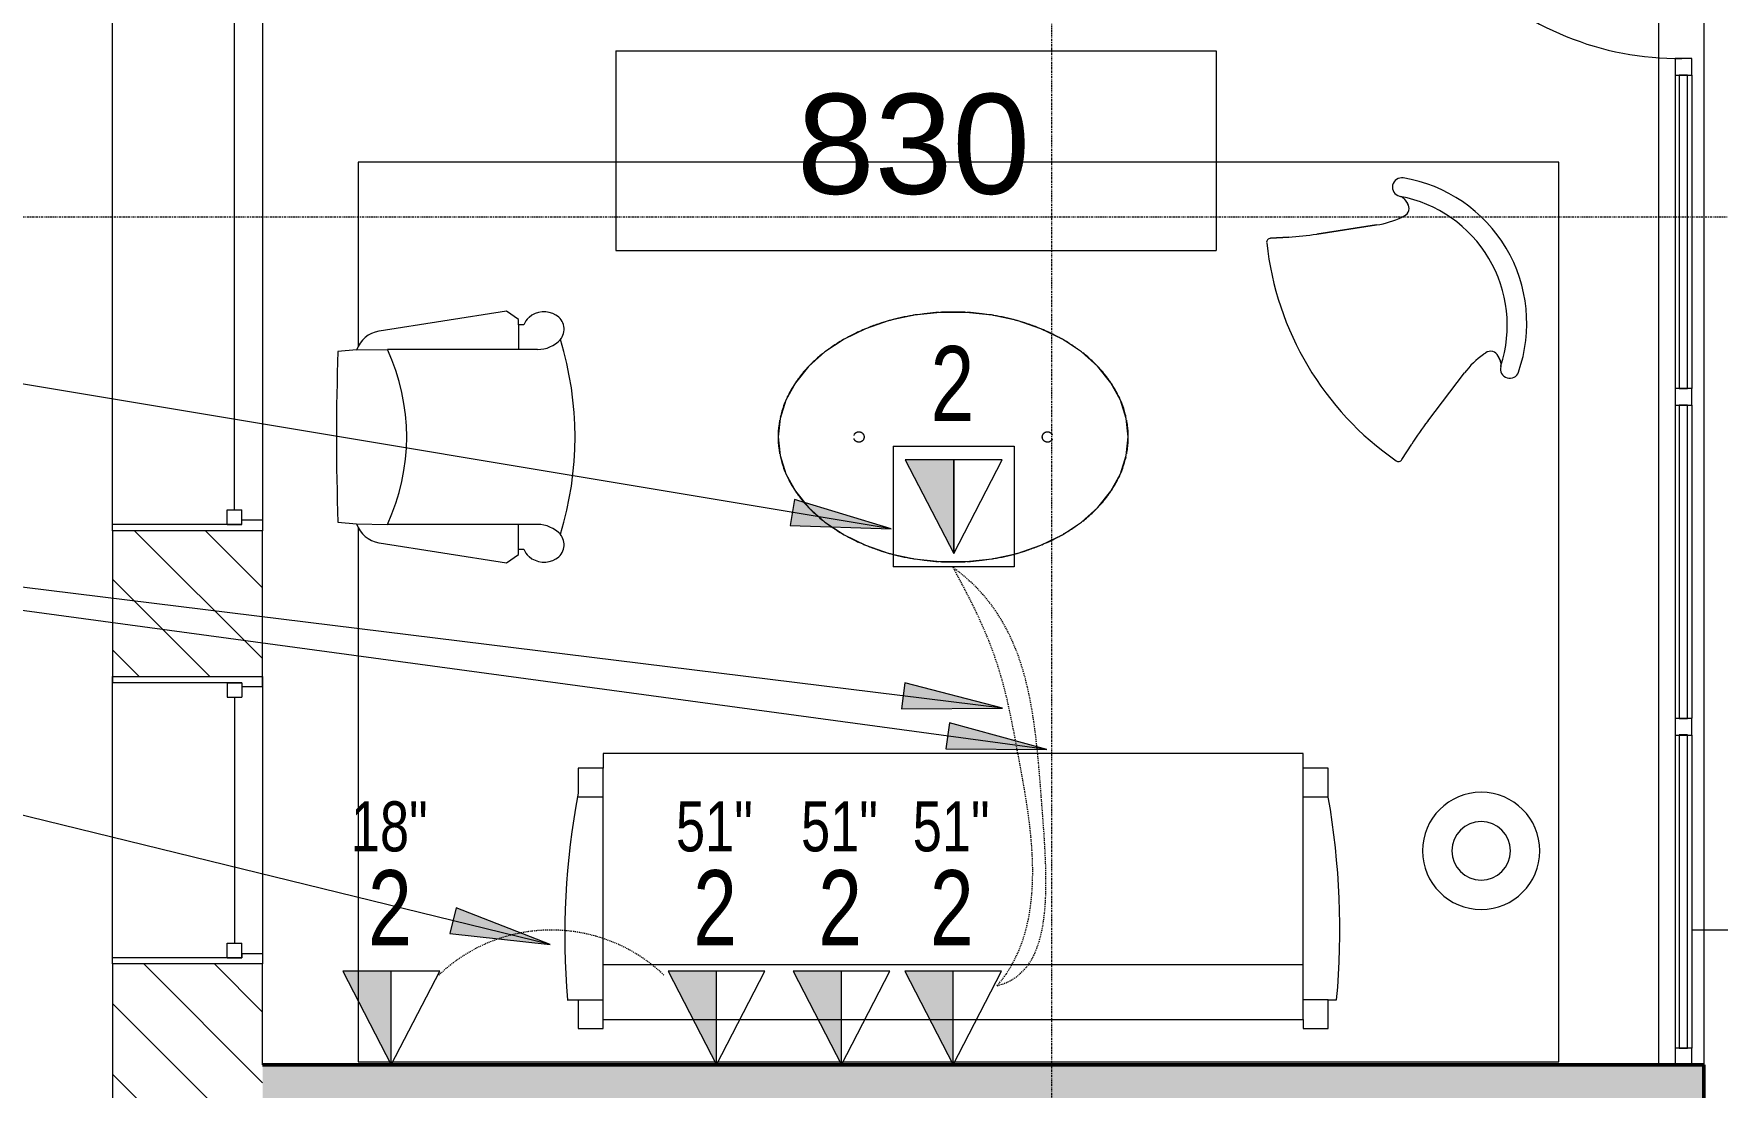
# Model space of a CAD drawing. Header units: inches. Extents: x -1205 to 1409, y -1117 to 895.
# Drawn here: x -715.1 to -513.1, y -908.2 to -781.7 of the extents above; entities that cross this region are included whole.
import ezdxf

# ---------------------------------------------------------------- set-up
doc = ezdxf.new("R2010")
doc.units = ezdxf.units.IN
doc.header["$MEASUREMENT"] = 0
doc.linetypes.add('Grid Line 1_4_', pattern=[0.4375, 0.25, -0.0625, 0.0625, -0.0625])
doc.linetypes.add('Hidden 1_8_', pattern=[0.1875, 0.125, -0.0625])
for name, color, linetype, lineweight in [('A-ANNO-NOTE', 131, 'Continuous', 9), ('A-AREA', 32, 'Continuous', 9), ('A-AREA-IDEN', 2, 'Continuous', 9), ('A-DETL-HDLN', 90, 'Hidden 1_8_', 9), ('A-DOOR', 31, 'Continuous', 13), ('A-GLAZ', 151, 'Continuous', 13), ('A-GLAZ-CURT', 52, 'Continuous', 9), ('A-GLAZ-CWMG', 51, 'Continuous', 9), ('A-WALL', 113, 'Continuous', 13), ('A-WALL-PATT', 111, 'Continuous', 13), ('E-LITE-EQPM', 33, 'Continuous', 9), ('G-ANNO-TEXT', 231, 'Continuous', 9), ('I-FURN', 30, 'Continuous', 9), ('I-WALL', 2, 'Continuous', 13), ('S-GRID', 1, 'Continuous', 9)]:
    doc.layers.add(name, color=color, linetype=linetype, lineweight=lineweight)
doc.styles.add('Arial_1', font='arial.ttf', dxfattribs={"width": 0.75, "height": 9})
doc.styles.add('Arial_2', font='arial.ttf', dxfattribs={"width": 0.75, "height": 6})
doc.styles.add('Arial_5', font='arial.ttf', dxfattribs={"height": 12})

# ---------------------------------------------------------------- blocks, each defined once
blk = doc.blocks.new('Double Hung - 34_ x 103_-991796-8TH FLOOR TELECOM PLAN')
at = {"layer": 'A-GLAZ', "color": 133, "lineweight": 20}
for p, q in [((-16, 9), (-17.25, 9)), ((-16, 9), (-16, 6.5)), ((16, 9), (17.25, 9)), ((16, 6.5), (16, 9)), ((-16.5, 6.5), (-14.75, 6.5)), ((-16.5, 4.75), (-16.5, 6.5)), ((-16.5, 6.5), (-16, 6.5)), ((-16.5, 6.5), (-16.5, -9)), ((-14.75, 4.75), (-14.75, 6.5)), ((14.75, 4.75), (14.75, 6.5)), ((16.5, 6.5), (14.75, 6.5)), ((16, 6.5), (16.5, 6.5)), ((16.5, 4.75), (16.5, 6.5)), ((16.5, 6.5), (16.5, -9)), ((-16.5, 4.75), (-14.75, 4.75)), ((-14.75, 5.625), (14.75, 5.625)), ((16.5, 4.75), (14.75, 4.75)), ((-17.25, -9), (-16.5, -9)), ((17.25, -9), (16.5, -9))]:
    blk.add_line(p, q, dxfattribs=at)
blk = doc.blocks.new('Double Hung - 68_ x 103_-992009-8TH FLOOR TELECOM PLAN')
at = {"layer": 'A-GLAZ', "color": 133, "lineweight": 20}
for p, q in [((-34.25, 9), (-33.5, 9)), ((-33.5, -6.5), (-33.5, 9)), ((33.5, -6.5), (33.5, 9)), ((34.25, 9), (33.5, 9)), ((-33.5, -4.75), (-33.5, -6.5)), ((-33.5, -4.75), (-31.75, -4.75)), ((-31.75, -4.75), (-31.75, -6.5)), ((-31.75, -5.625), (31.75, -5.625)), ((31.75, -4.75), (31.75, -6.5)), ((33.5, -4.75), (31.75, -4.75)), ((33.5, -4.75), (33.5, -6.5)), ((-33.5, -6.5), (-31.75, -6.5)), ((-33.5, -6.5), (-33, -6.5)), ((-33, -9), (-33, -6.5)), ((33.5, -6.5), (31.75, -6.5)), ((33, -6.5), (33.5, -6.5)), ((33, -6.5), (33, -9)), ((-33, -9), (-34.25, -9)), ((33, -9), (34.25, -9))]:
    blk.add_line(p, q, dxfattribs=at)
blk = doc.blocks.new('System Panel - Glazed Centered-4079501-8TH FLOOR TELECOM PLAN')
at = {"layer": 'A-GLAZ-CURT', "color": 253, "lineweight": 13}
for p, q in [((18.8, 0.5), (-18.8, 0.5)), ((-18.8, 0.5), (-18.8, -0.5)), ((18.8, -0.5), (18.8, 0.5)), ((-18.8, -0.5), (18.8, -0.5))]:
    blk.add_line(p, q, dxfattribs=at)
blk = doc.blocks.new('Curtain Wall-Store Front-Sgl w swing _ Bar - Store Front Door-3130020-8TH FLOOR TELECOM PLAN')
at = {"layer": 'A-DOOR', "color": 133, "lineweight": 20}
for p, q in [((-16.25, -0.5), (-18, -0.5)), ((-18, -1), (-18, -36.5)), ((-16.25, -36.5), (-16.25, -0.5)), ((-18, -36.5), (-16.25, -36.5))]:
    blk.add_line(p, q, dxfattribs=at)
at = {"layer": 'A-DOOR', "color": 53, "lineweight": 9}
blk.add_arc((-18, -0.5), 36, 270, 0.5, dxfattribs=at)
blk = doc.blocks.new('Rectangular Mullion - 2_ x 2_ Office Front-3249769-8TH FLOOR TELECOM PLAN')
at = {"layer": 'A-GLAZ-CWMG', "color": 53}
for p, q in [((-518.16, -865.9), (-518.16, -903.49)), ((-516.16, -865.9), (-516.16, -903.49))]:
    blk.add_line(p, q, dxfattribs=at)
blk = doc.blocks.new('Rectangular Mullion - 2_ x 2_ Office Front-3574983-8TH FLOOR TELECOM PLAN')
at = {"layer": 'A-GLAZ-CWMG', "color": 133, "lineweight": 20}
for p, q in [((-1, 1), (1, 1)), ((-1, -1), (-1, 1)), ((1, 1), (1, -1)), ((1, -1), (-1, -1))]:
    blk.add_line(p, q, dxfattribs=at)
blk = doc.blocks.new('Rectangular Mullion - 2_ x 2_ Office Front-3574990-8TH FLOOR TELECOM PLAN')
at = {"layer": 'A-GLAZ-CWMG', "color": 133, "lineweight": 20}
for p, q in [((0, 1), (-2, 1)), ((-2, 1), (-2, -1)), ((0, -1), (0, 1)), ((-2, -1), (0, -1))]:
    blk.add_line(p, q, dxfattribs=at)
blk = doc.blocks.new('Rug - Area - 9_ x 12_-1824411-8TH FLOOR TELECOM PLAN')
at = {"layer": 'I-FURN', "color": 53}
for p, q in [((-54, 72), (-54, -72)), ((54, 72), (-54, 72)), ((54, -72), (54, 72)), ((-54, -72), (-31.85, -72)), ((-10.15, -72), (54, -72))]:
    blk.add_line(p, q, dxfattribs=at)
blk = doc.blocks.new('Sofa-Pensi - 90_-5605962-8TH FLOOR TELECOM PLAN')
at = {"layer": 'I-FURN', "color": 53}
for p, q in [((-34.03, 27.41), (-34.03, 23.96)), ((-31.03, 27.41), (-34.03, 27.41)), ((-31.03, 26.31), (-31.03, 27.41)), ((52.97, 26.31), (-31.03, 26.31)), ((-31.03, 26.29), (-31.03, 19.77)), ((-31.03, 26.29), (-31.03, -3.85)), ((55.97, 27.41), (52.97, 27.41)), ((52.97, 27.41), (52.97, 26.31)), ((52.97, 26.29), (52.97, 19.77)), ((55.97, 23.97), (55.97, 27.41)), ((-34.03, 23.96), (-35.03, 23.96)), ((-34.03, 23.96), (-31.03, 23.96)), ((55.97, 23.97), (52.97, 23.97)), ((57.25, 23.97), (55.97, 23.97)), ((-31.03, 19.77), (52.97, 19.77)), ((-31.03, 19.77), (-31.03, -3.85)), ((-31.03, 19.77), (52.97, 19.77)), ((52.97, 19.77), (52.97, -3.85)), ((-34.03, -0.37), (-34.03, -3.85)), ((-34.03, -0.37), (-31.03, -0.37)), ((52.97, -0.37), (55.97, -0.37)), ((55.97, -3.85), (55.97, -0.82)), ((-34.03, -3.85), (-31.03, -3.85)), ((-31.03, -3.85), (-31.03, -5.59)), ((52.97, -5.59), (52.97, -3.85)), ((52.97, -3.85), (55.97, -3.85)), ((-31.03, -5.59), (52.97, -5.59))]:
    blk.add_line(p, q, dxfattribs=at)
for centre, radius, start, end in [((57.31, 15.57), 92.72, 174.8069, 189.8995), ((-35.34, 16.32), 92.9, 349.3686, 4.7268)]:
    blk.add_arc(centre, radius, start, end, dxfattribs=at)
blk = doc.blocks.new('Jet_Modern_Swivel_Lounge_Chair_-_HighTower_13304 - Jet_Modern_Swivel_Lounge_Chair_-_HighTower_13304-4435272-8TH FLOOR TELECOM PLAN')
at = {"layer": 'I-FURN', "color": 53}
for p, q in [((-11.9, 4.55), (-11.83, 4.61)), ((-11.9, 4.55), (-11.83, 4.61)), ((-11.33, 4.85), (-10.66, 4.92)), ((-11.33, 4.85), (-10.66, 4.92)), ((10.66, 4.92), (11.33, 4.85)), ((11.33, 4.85), (10.66, 4.92)), ((11.83, 4.61), (11.9, 4.55)), ((11.9, 4.55), (11.83, 4.61)), ((-9.56, 3.84), (-9.58, 3.54)), ((-9.56, 3.84), (-9.58, 3.54)), ((9.58, 3.54), (9.56, 3.84)), ((9.56, 3.84), (9.58, 3.54)), ((-10.33, 0.42), (-13.05, -6.31)), ((-13.05, -6.31), (-10.33, 0.42)), ((13.05, -6.31), (10.33, 0.42)), ((13.05, -6.31), (10.33, 0.42)), ((-14.45, -9.38), (-15.44, -11.33)), ((-15.44, -11.33), (-14.45, -9.38)), ((15.44, -11.33), (14.45, -9.38)), ((15.44, -11.33), (14.45, -9.38))]:
    blk.add_line(p, q, dxfattribs=at)
for centre, radius, start, end in [((0, -5.3), 17.67, 39.9735, 140.0265), ((0, -5.3), 17.67, 39.9735, 140.0265), ((0, -5.83), 15.78, 41.419, 138.581), ((-12.69, 5.34), 1.12, 140.0265, 315), ((-12.69, 5.34), 1.12, 140.0265, 315), ((-11.25, 4.02), 0.83, 96, 135), ((-11.25, 4.02), 0.83, 96, 135), ((-10.55, 3.93), 1, 355, 96), ((-10.55, 3.93), 1, 355, 96), ((10.55, 3.93), 1, 84, 185), ((10.55, 3.93), 1, 84, 185), ((11.25, 4.02), 0.83, 45, 84), ((11.25, 4.02), 0.83, 45, 84), ((12.69, 5.34), 1.12, 225, 39.9735), ((12.69, 5.34), 1.12, 225, 39.9735), ((-20.38, 4.48), 10.84, 338, 355), ((-20.38, 4.48), 10.84, 338, 355), ((20.38, 4.48), 10.84, 185, 202), ((20.38, 4.48), 10.84, 185, 202), ((-48.87, 8.16), 38.64, 333, 338), ((-48.87, 8.16), 38.64, 333, 338), ((48.87, 8.16), 38.64, 202, 207), ((48.87, 8.16), 38.64, 202, 207), ((-15, -11.56), 0.5, 153, 245.4841), ((-15, -11.56), 0.5, 153, 245.4841), ((0, 21.33), 36.64, 245.4841, 294.5159), ((0, 21.33), 36.64, 245.4841, 294.5159), ((15, -11.56), 0.5, 294.5159, 27), ((15, -11.56), 0.5, 294.5159, 27)]:
    blk.add_arc(centre, radius, start, end, dxfattribs=at)
blk = doc.blocks.new('Table Lamp - Standard - 60W - 120V-4436315-8TH FLOOR TELECOM PLAN')
at = {"layer": 'E-LITE-EQPM', "color": 53}
for radius, start, end in [(7.03, 0, 180), (3.52, 0, 180), (7.03, 180, 0), (3.52, 180, 0)]:
    blk.add_arc((0, 0), radius, start, end, dxfattribs=at)
blk = doc.blocks.new('OFS ROO OVAL COFFEE TABLE 42x30 - ROO OVAL COFFEE TABLE 42x30-5605958-8TH FLOOR TELECOM PLAN')
at = {"layer": 'I-FURN', "color": 53, "flags": 128}
for points in [[(35.05, -8.33), (34.82, -6.1), (34.12, -3.91), (32.98, -1.83), (31.41, 0.12), (29.45, 1.87), (27.15, 3.39), (24.55, 4.66), (21.73, 5.63), (18.73, 6.29), (15.62, 6.62), (12.49, 6.62), (9.38, 6.29), (6.38, 5.63), (3.55, 4.66), (0.96, 3.39), (-1.34, 1.87), (-3.3, 0.12), (-4.87, -1.83), (-6.01, -3.91), (-6.71, -6.1), (-6.95, -8.33)], [(2.18, -8.05), (2.19, -8.03), (2.21, -8.01), (2.22, -7.99), (2.23, -7.97), (2.25, -7.95), (2.26, -7.93), (2.28, -7.91), (2.3, -7.89), (2.32, -7.88), (2.33, -7.86), (2.35, -7.84), (2.37, -7.83), (2.39, -7.81), (2.41, -7.8), (2.44, -7.79), (2.46, -7.77), (2.48, -7.76), (2.5, -7.75), (2.53, -7.74), (2.55, -7.74), (2.57, -7.73), (2.6, -7.72), (2.62, -7.72), (2.65, -7.71), (2.67, -7.71), (2.7, -7.71), (2.72, -7.71), (2.75, -7.71), (2.77, -7.71), (2.8, -7.71), (2.82, -7.71), (2.85, -7.72), (2.87, -7.72), (2.9, -7.73), (2.92, -7.73), (2.94, -7.74), (2.97, -7.75), (2.99, -7.76), (3.01, -7.77), (3.04, -7.78), (3.06, -7.79), (3.08, -7.8), (3.1, -7.82), (3.12, -7.83), (3.14, -7.85), (3.16, -7.87), (3.18, -7.88), (3.19, -7.9), (3.21, -7.92), (3.23, -7.94), (3.24, -7.96), (3.26, -7.98), (3.27, -8), (3.28, -8.02), (3.3, -8.04), (3.31, -8.06), (3.32, -8.09), (3.33, -8.11), (3.34, -8.13), (3.34, -8.16), (3.35, -8.18), (3.35, -8.21), (3.36, -8.23), (3.36, -8.26), (3.37, -8.28), (3.37, -8.3), (3.37, -8.33), (3.37, -8.35), (3.37, -8.38), (3.36, -8.4), (3.36, -8.43), (3.36, -8.45), (3.35, -8.48), (3.34, -8.5), (3.34, -8.53), (3.33, -8.55), (3.32, -8.57)], [(3.29, -8.04), (3.3, -8.06), (3.31, -8.07), (3.31, -8.08)], [(24.79, -8.56), (24.78, -8.54), (24.77, -8.52), (24.76, -8.49), (24.76, -8.47), (24.75, -8.44), (24.75, -8.42), (24.75, -8.39), (24.74, -8.37), (24.74, -8.34), (24.74, -8.32), (24.74, -8.29), (24.75, -8.27), (24.75, -8.24), (24.75, -8.22), (24.76, -8.19), (24.76, -8.17), (24.77, -8.15), (24.78, -8.12), (24.79, -8.1), (24.8, -8.08), (24.81, -8.05), (24.82, -8.03), (24.83, -8.01), (24.85, -7.99), (24.86, -7.97), (24.87, -7.95), (24.89, -7.93), (24.91, -7.91), (24.92, -7.89), (24.94, -7.87), (24.96, -7.86), (24.98, -7.84), (25, -7.83), (25.02, -7.81), (25.04, -7.8), (25.06, -7.79), (25.08, -7.77), (25.11, -7.76), (25.13, -7.75), (25.15, -7.74), (25.18, -7.74), (25.2, -7.73), (25.23, -7.72), (25.25, -7.72), (25.27, -7.71), (25.3, -7.71), (25.32, -7.71), (25.35, -7.71), (25.37, -7.71), (25.4, -7.71), (25.42, -7.71), (25.45, -7.71), (25.47, -7.72), (25.5, -7.72), (25.52, -7.73), (25.55, -7.73), (25.57, -7.74), (25.59, -7.75), (25.62, -7.76), (25.64, -7.77), (25.66, -7.78), (25.68, -7.79), (25.71, -7.81), (25.73, -7.82), (25.75, -7.83), (25.77, -7.85), (25.78, -7.87), (25.8, -7.88), (25.82, -7.9), (25.84, -7.92), (25.85, -7.94), (25.87, -7.96), (25.88, -7.98), (25.9, -8), (25.91, -8.02), (25.92, -8.04), (25.93, -8.07)], [(24.8, -8.08), (24.8, -8.07), (24.81, -8.06), (24.82, -8.03)], [(-6.95, -8.33), (-6.71, -10.57), (-6.01, -12.75), (-4.87, -14.84), (-3.3, -16.78), (-1.34, -18.54), (0.96, -20.06), (3.55, -21.32), (6.38, -22.3), (9.38, -22.96), (12.49, -23.29), (15.62, -23.29), (18.73, -22.96), (21.73, -22.3), (24.55, -21.32), (27.15, -20.06), (29.45, -18.54), (31.41, -16.78), (32.98, -14.84), (34.12, -12.75), (34.82, -10.57), (35.05, -8.33)], [(2.15, -8.12), (2.16, -8.1), (2.17, -8.09), (2.17, -8.08)], [(2.17, -8.59), (2.17, -8.58), (2.16, -8.56), (2.15, -8.54)], [(3.32, -8.1), (3.33, -8.13), (3.34, -8.15), (3.35, -8.18), (3.35, -8.2), (3.36, -8.22), (3.36, -8.25), (3.36, -8.27), (3.37, -8.3), (3.37, -8.32), (3.37, -8.35), (3.37, -8.37), (3.36, -8.4), (3.36, -8.42), (3.36, -8.45), (3.35, -8.47), (3.35, -8.5), (3.34, -8.52), (3.33, -8.54), (3.32, -8.57), (3.31, -8.59), (3.3, -8.61), (3.29, -8.64), (3.28, -8.66), (3.26, -8.68), (3.25, -8.7), (3.24, -8.72), (3.22, -8.74), (3.2, -8.76), (3.19, -8.78), (3.17, -8.79), (3.15, -8.81), (3.13, -8.83), (3.11, -8.84), (3.09, -8.86), (3.07, -8.87), (3.05, -8.88), (3.03, -8.89), (3, -8.9), (2.98, -8.91), (2.96, -8.92), (2.93, -8.93), (2.91, -8.94), (2.88, -8.94), (2.86, -8.95), (2.84, -8.95), (2.81, -8.96), (2.79, -8.96), (2.76, -8.96), (2.74, -8.96), (2.71, -8.96), (2.69, -8.96), (2.66, -8.96), (2.64, -8.95), (2.61, -8.95), (2.59, -8.94), (2.56, -8.93), (2.54, -8.93), (2.52, -8.92), (2.49, -8.91), (2.47, -8.9), (2.45, -8.89), (2.43, -8.87), (2.4, -8.86), (2.38, -8.85), (2.36, -8.83), (2.34, -8.82), (2.33, -8.8), (2.31, -8.78), (2.29, -8.77), (2.27, -8.75), (2.26, -8.73), (2.24, -8.71), (2.23, -8.69), (2.21, -8.67), (2.2, -8.65), (2.19, -8.62), (2.18, -8.6)], [(3.31, -8.59), (3.31, -8.6), (3.3, -8.61), (3.29, -8.63)], [(25.93, -8.61), (25.92, -8.63), (25.9, -8.66), (25.89, -8.68), (25.88, -8.7), (25.86, -8.72), (25.85, -8.74), (25.83, -8.76), (25.81, -8.77), (25.79, -8.79), (25.78, -8.81), (25.76, -8.82), (25.74, -8.84), (25.72, -8.85), (25.7, -8.87), (25.67, -8.88), (25.65, -8.89), (25.63, -8.9), (25.61, -8.91), (25.58, -8.92), (25.56, -8.93), (25.54, -8.94), (25.51, -8.94), (25.49, -8.95), (25.46, -8.95), (25.44, -8.96), (25.41, -8.96), (25.39, -8.96), (25.36, -8.96), (25.34, -8.96), (25.31, -8.96), (25.29, -8.96), (25.26, -8.95), (25.24, -8.95), (25.21, -8.94), (25.19, -8.93), (25.17, -8.93), (25.14, -8.92), (25.12, -8.91), (25.1, -8.9), (25.07, -8.89), (25.05, -8.88), (25.03, -8.86), (25.01, -8.85), (24.99, -8.83), (24.97, -8.82), (24.95, -8.8), (24.93, -8.79), (24.92, -8.77), (24.9, -8.75), (24.88, -8.73), (24.87, -8.71), (24.85, -8.69), (24.84, -8.67), (24.83, -8.65), (24.81, -8.63), (24.8, -8.6), (24.79, -8.58), (24.78, -8.56), (24.77, -8.53), (24.77, -8.51), (24.76, -8.49), (24.76, -8.46), (24.75, -8.44), (24.75, -8.41), (24.74, -8.39), (24.74, -8.36), (24.74, -8.34), (24.74, -8.31), (24.74, -8.29), (24.75, -8.26), (24.75, -8.24), (24.75, -8.21), (24.76, -8.19), (24.77, -8.16), (24.77, -8.14), (24.78, -8.12), (24.79, -8.09)], [(24.82, -8.63), (24.81, -8.61), (24.8, -8.6), (24.8, -8.59)], [(25.94, -8.08), (25.94, -8.09), (25.95, -8.1), (25.96, -8.12)], [(25.96, -8.54), (25.95, -8.56), (25.94, -8.58), (25.94, -8.59)]]:
    blk.add_lwpolyline(points, dxfattribs=at)
at = {"layer": 'I-FURN', "color": 53}
for points, knots in [([(9.33, 6.28), (9.29, 6.28), (8.8, 6.19), (7.85, 6.01), (6.92, 5.78), (6.45, 5.65), (6.42, 5.64)], [0.58326557, 0.58326557, 0.58326557, 0.58326557, 0.58536585, 0.6097561, 0.63414634, 0.63567627, 0.63567627, 0.63567627, 0.63567627]), ([(12.36, 6.62), (12.23, 6.61), (11.64, 6.57), (10.68, 6.48), (9.85, 6.36), (9.48, 6.31)], [0.52981206, 0.52981206, 0.52981206, 0.52981206, 0.53658537, 0.56097561, 0.58064381, 0.58064381, 0.58064381, 0.58064381]), ([(15.46, 6.63), (15.22, 6.64), (14.52, 6.67), (13.59, 6.67), (12.89, 6.64), (12.65, 6.63)], [0.47527484, 0.47527484, 0.47527484, 0.47527484, 0.48780488, 0.51219512, 0.52471813, 0.52471813, 0.52471813, 0.52471813]), ([(18.63, 6.31), (18.26, 6.36), (17.43, 6.48), (16.47, 6.57), (15.88, 6.61), (15.75, 6.62)], [0.41937665, 0.41937665, 0.41937665, 0.41937665, 0.43902439, 0.46341463, 0.47018347, 0.47018347, 0.47018347, 0.47018347]), ([(21.69, 5.64), (21.66, 5.65), (21.19, 5.78), (20.26, 6.01), (19.31, 6.19), (18.82, 6.28), (18.78, 6.28)], [0.36430445, 0.36430445, 0.36430445, 0.36430445, 0.36585366, 0.3902439, 0.41463415, 0.4167435, 0.4167435, 0.4167435, 0.4167435]), ([(3.41, 4.6), (3.14, 4.48), (2.44, 4.17), (1.67, 3.78), (1.17, 3.51), (1.07, 3.46)], [0.69164388, 0.69164388, 0.69164388, 0.69164388, 0.70731707, 0.73170732, 0.73730759, 0.73730759, 0.73730759, 0.73730759]), ([(6.3, 5.61), (5.92, 5.5), (5.1, 5.25), (4.22, 4.93), (3.72, 4.72), (3.65, 4.69)], [0.63781641, 0.63781641, 0.63781641, 0.63781641, 0.65853659, 0.68292683, 0.68713621, 0.68713621, 0.68713621, 0.68713621]), ([(24.46, 4.69), (24.39, 4.72), (23.88, 4.93), (23, 5.25), (22.19, 5.5), (21.81, 5.61)], [0.31285319, 0.31285319, 0.31285319, 0.31285319, 0.31707317, 0.34146341, 0.36214409, 0.36214409, 0.36214409, 0.36214409]), ([(27.04, 3.46), (26.94, 3.51), (26.45, 3.78), (25.67, 4.17), (24.97, 4.48), (24.7, 4.6)], [0.26271263, 0.26271263, 0.26271263, 0.26271263, 0.26829268, 0.29268293, 0.30833475, 0.30833475, 0.30833475, 0.30833475]), ([(0.81, 3.31), (0.59, 3.18), (-0.03, 2.81), (-0.7, 2.35), (-1.15, 2.01), (-1.23, 1.95)], [0.74270612, 0.74270612, 0.74270612, 0.74270612, 0.75609756, 0.7804878, 0.78580151, 0.78580151, 0.78580151, 0.78580151]), ([(29.34, 1.95), (29.26, 2.01), (28.81, 2.35), (28.14, 2.81), (27.52, 3.18), (27.3, 3.31)], [0.2142333, 0.2142333, 0.2142333, 0.2142333, 0.2195122, 0.24390244, 0.25731706, 0.25731706, 0.25731706, 0.25731706]), ([(-1.49, 1.75), (-1.69, 1.6), (-2.24, 1.14), (-2.82, 0.61), (-3.19, 0.23), (-3.23, 0.19)], [0.79141059, 0.79141059, 0.79141059, 0.79141059, 0.80487805, 0.82926829, 0.83260924, 0.83260924, 0.83260924, 0.83260924]), ([(31.34, 0.18), (31.3, 0.23), (30.93, 0.61), (30.35, 1.14), (29.8, 1.6), (29.6, 1.75)], [0.16741323, 0.16741323, 0.16741323, 0.16741323, 0.17073171, 0.19512195, 0.20863799, 0.20863799, 0.20863799, 0.20863799]), ([(-3.42, -0.01), (-3.63, -0.24), (-4.14, -0.82), (-4.88, -1.81), (-5.49, -2.82), (-5.82, -3.47), (-5.92, -3.71)], [0.83743551, 0.83743551, 0.83743551, 0.83743551, 0.85365854, 0.87804878, 0.90243902, 0.91607794, 0.91607794, 0.91607794, 0.91607794]), ([(34.03, -3.7), (33.92, -3.47), (33.6, -2.82), (32.99, -1.81), (32.25, -0.82), (31.74, -0.24), (31.53, -0.01)], [0.08389934, 0.08389934, 0.08389934, 0.08389934, 0.09756098, 0.12195122, 0.14634146, 0.16261039, 0.16261039, 0.16261039, 0.16261039]), ([(-6.06, -4.03), (-6.1, -4.11), (-6.3, -4.62), (-6.5, -5.25), (-6.65, -5.81), (-6.68, -5.93)], [0.92230279, 0.92230279, 0.92230279, 0.92230279, 0.92682927, 0.95121951, 0.9573675, 0.9573675, 0.9573675, 0.9573675]), ([(34.78, -5.93), (34.76, -5.81), (34.62, -5.25), (34.41, -4.62), (34.21, -4.11), (34.17, -4.03)], [0.04263991, 0.04263991, 0.04263991, 0.04263991, 0.04878049, 0.07317073, 0.0776786, 0.0776786, 0.0776786, 0.0776786]), ([(-6.76, -6.33), (-6.8, -6.53), (-6.9, -7.2), (-6.95, -7.87), (-6.95, -8.33)], [0.96454723, 0.96454723, 0.96454723, 0.96454723, 0.97560976, 1, 1, 1, 1]), ([(35.05, -8.33), (35.05, -7.87), (35.01, -7.2), (34.91, -6.53), (34.87, -6.33)], [0, 0, 0, 0, 0.02439024, 0.03546877, 0.03546877, 0.03546877, 0.03546877]), ([(-6.95, -8.33), (-6.95, -8.8), (-6.9, -9.47), (-6.8, -10.13), (-6.76, -10.34)], [0, 0, 0, 0, 0.02439024, 0.03545277, 0.03545277, 0.03545277, 0.03545277]), ([(34.87, -10.34), (34.91, -10.13), (35.01, -9.47), (35.05, -8.8), (35.05, -8.33)], [0.96453123, 0.96453123, 0.96453123, 0.96453123, 0.97560976, 1, 1, 1, 1]), ([(-6.67, -10.74), (-6.65, -10.85), (-6.51, -11.42), (-6.3, -12.05), (-6.1, -12.56), (-6.06, -12.64)], [0.0426325, 0.0426325, 0.0426325, 0.0426325, 0.04878049, 0.07317073, 0.07769721, 0.07769721, 0.07769721, 0.07769721]), ([(34.17, -12.64), (34.21, -12.56), (34.41, -12.05), (34.61, -11.42), (34.76, -10.85), (34.79, -10.74)], [0.9223214, 0.9223214, 0.9223214, 0.9223214, 0.92682927, 0.95121951, 0.95736009, 0.95736009, 0.95736009, 0.95736009]), ([(-5.92, -12.96), (-5.81, -13.2), (-5.49, -13.84), (-4.88, -14.86), (-4.14, -15.85), (-3.63, -16.43), (-3.42, -16.65)], [0.08392206, 0.08392206, 0.08392206, 0.08392206, 0.09756098, 0.12195122, 0.14634146, 0.16256449, 0.16256449, 0.16256449, 0.16256449]), ([(31.53, -16.65), (31.74, -16.43), (32.25, -15.85), (32.99, -14.86), (33.6, -13.85), (33.92, -13.2), (34.03, -12.96)], [0.83738961, 0.83738961, 0.83738961, 0.83738961, 0.85365854, 0.87804878, 0.90243902, 0.91610066, 0.91610066, 0.91610066, 0.91610066]), ([(-3.23, -16.85), (-3.19, -16.9), (-2.82, -17.27), (-2.24, -17.81), (-1.69, -18.26), (-1.49, -18.42)], [0.16739076, 0.16739076, 0.16739076, 0.16739076, 0.17073171, 0.19512195, 0.20858941, 0.20858941, 0.20858941, 0.20858941]), ([(29.6, -18.42), (29.8, -18.26), (30.35, -17.81), (30.93, -17.27), (31.3, -16.9), (31.34, -16.85)], [0.79136201, 0.79136201, 0.79136201, 0.79136201, 0.80487805, 0.82926829, 0.83258677, 0.83258677, 0.83258677, 0.83258677]), ([(-1.23, -18.62), (-1.15, -18.68), (-0.7, -19.01), (-0.03, -19.47), (0.59, -19.85), (0.81, -19.97)], [0.21419849, 0.21419849, 0.21419849, 0.21419849, 0.2195122, 0.24390244, 0.25729388, 0.25729388, 0.25729388, 0.25729388]), ([(1.07, -20.12), (1.17, -20.18), (1.67, -20.45), (2.44, -20.84), (3.14, -21.15), (3.41, -21.26)], [0.26269241, 0.26269241, 0.26269241, 0.26269241, 0.26829268, 0.29268293, 0.30835612, 0.30835612, 0.30835612, 0.30835612]), ([(24.7, -21.26), (24.97, -21.15), (25.67, -20.84), (26.45, -20.45), (26.94, -20.18), (27.04, -20.12)], [0.69166525, 0.69166525, 0.69166525, 0.69166525, 0.70731707, 0.73170732, 0.73728737, 0.73728737, 0.73728737, 0.73728737]), ([(27.3, -19.97), (27.52, -19.84), (28.14, -19.47), (28.81, -19.01), (29.26, -18.68), (29.34, -18.62)], [0.74268294, 0.74268294, 0.74268294, 0.74268294, 0.75609756, 0.7804878, 0.7857667, 0.7857667, 0.7857667, 0.7857667]), ([(3.65, -21.36), (3.72, -21.39), (4.22, -21.59), (5.1, -21.91), (5.92, -22.17), (6.3, -22.27)], [0.31286379, 0.31286379, 0.31286379, 0.31286379, 0.31707317, 0.34146341, 0.36218359, 0.36218359, 0.36218359, 0.36218359]), ([(21.81, -22.27), (22.19, -22.17), (23, -21.91), (23.88, -21.59), (24.39, -21.39), (24.46, -21.36)], [0.63785591, 0.63785591, 0.63785591, 0.63785591, 0.65853659, 0.68292683, 0.68714681, 0.68714681, 0.68714681, 0.68714681]), ([(6.42, -22.31), (6.45, -22.31), (6.92, -22.45), (7.85, -22.68), (8.8, -22.86), (9.29, -22.94), (9.33, -22.95)], [0.36432373, 0.36432373, 0.36432373, 0.36432373, 0.36585366, 0.3902439, 0.41463415, 0.41673443, 0.41673443, 0.41673443, 0.41673443]), ([(9.48, -22.97), (9.85, -23.03), (10.68, -23.15), (11.64, -23.24), (12.23, -23.28), (12.36, -23.28)], [0.41935619, 0.41935619, 0.41935619, 0.41935619, 0.43902439, 0.46341463, 0.47018794, 0.47018794, 0.47018794, 0.47018794]), ([(12.65, -23.3), (12.89, -23.31), (13.59, -23.34), (14.52, -23.34), (15.22, -23.31), (15.46, -23.3)], [0.47528187, 0.47528187, 0.47528187, 0.47528187, 0.48780488, 0.51219512, 0.52472516, 0.52472516, 0.52472516, 0.52472516]), ([(15.75, -23.28), (15.88, -23.28), (16.47, -23.24), (17.43, -23.15), (18.26, -23.03), (18.63, -22.97)], [0.52981653, 0.52981653, 0.52981653, 0.52981653, 0.53658537, 0.56097561, 0.58062335, 0.58062335, 0.58062335, 0.58062335]), ([(18.78, -22.95), (18.82, -22.94), (19.31, -22.86), (20.26, -22.68), (21.19, -22.45), (21.66, -22.32), (21.69, -22.31)], [0.5832565, 0.5832565, 0.5832565, 0.5832565, 0.58536585, 0.6097561, 0.63414634, 0.63569555, 0.63569555, 0.63569555, 0.63569555])]:
    blk.add_open_spline(points, degree=3, knots=knots, dxfattribs=at)
blk = doc.blocks.new('Chair-Arm - Chair-Arm-4426081-8TH FLOOR TELECOM PLAN')
at = {"layer": 'I-FURN', "color": 53}
for p, q in [((17.8, 15.11), (2.49, 12.69)), ((19.23, 14.11), (17.8, 15.11)), ((19.23, 13.46), (19.23, 14.11)), ((19.86, 13.46), (19.23, 13.46)), ((19.23, 13.46), (19.23, 10.5)), ((-0.19, 10.44), (-2.43, 10.24)), ((-0.19, 10.44), (3.51, 10.5)), ((21.51, 10.5), (3.51, 10.5)), ((-2.43, -10.24), (-0.19, -10.44)), ((-0.19, -10.44), (3.51, -10.5)), ((21.51, -10.5), (3.51, -10.5)), ((19.23, -13.46), (19.23, -10.5)), ((2.49, -12.69), (17.8, -15.11)), ((17.8, -15.11), (19.23, -14.11)), ((19.23, -14.11), (19.23, -13.46)), ((19.23, -13.46), (19.86, -13.46))]:
    blk.add_line(p, q, dxfattribs=at)
for centre, radius, start, end in [((21.87, 12.71), 2.15, 130.4217, 159.5783), ((22.3, 12.22), 2.8, 59.5783, 130.4217), ((22.72, 12.93), 1.97, 320.4217, 59.5783), ((3.02, 9.33), 3.4, 99, 161), ((276.97, 0), 279.59, 177.9003, 182.0997), ((-19.28, 0), 25.09, 335.2628, 24.7372), ((21.51, 14.25), 3.75, 270, 316.7372), ((-13.65, 0), 39.65, 342.8686, 17.1314), ((3.02, -9.33), 3.4, 199, 261), ((21.51, -14.25), 3.75, 43.2628, 90), ((22.72, -12.93), 1.97, 300.4217, 39.5783), ((21.87, -12.71), 2.15, 200.4217, 229.5783), ((22.3, -12.22), 2.8, 229.5783, 300.4217)]:
    blk.add_arc(centre, radius, start, end, dxfattribs=at)
blk = doc.blocks.new('18433_1 - AEO NY - CENTRAL_rvt-1-8TH FLOOR TELECOM PLAN')
at = {"layer": 'A-WALL-PATT', "lineweight": 9}
h = blk.add_hatch(dxfattribs=at)
h.set_pattern_fill('FP_1', color=53, style=0, pattern_type=2)
h.set_pattern_definition([(135, (0, 0), (-4.24264, -4.24264), [])])
h.paths.add_polyline_path([(-705.6, -1042.12), (-687.6, -1042.12), (-687.6, -979.37), (-705.6, -979.37), (-705.6, -1030.63)], flags=0)
h.paths.add_polyline_path([(-687.6, -910.87), (-687.6, -893.37), (-705.6, -893.37), (-705.6, -910.87)], flags=0)
h.paths.add_polyline_path([(-705.6, -858.87), (-687.6, -858.87), (-687.6, -841.37), (-705.6, -841.37)], flags=0)
h.paths.add_polyline_path([(-705.6, -772.87), (-687.6, -772.87), (-687.6, -755.37), (-705.6, -755.37)], flags=0)
h.paths.add_polyline_path([(-687.6, -720.87), (-687.6, -703.37), (-705.6, -703.37), (-705.6, -720.87), (-705.34, -720.87)], flags=0)
h.paths.add_polyline_path([(-705.6, -634.87), (-687.6, -634.87), (-687.6, -555.62), (-705.6, -555.62)], flags=0)
at = {"layer": 'A-WALL-PATT', "lineweight": 5}
h = blk.add_hatch(color=9, dxfattribs=at)
h.paths.add_polyline_path([(-514.73, -1039.87), (-514.73, -1026.12), (-520.1, -1026.12), (-520.1, -1039.87)], flags=0)
h.paths.add_polyline_path([(-514.73, -910.87), (-514.73, -905.49), (-520.1, -905.49), (-520.1, -910.87)], flags=0)
h.paths.add_polyline_path([(-517.5, -708.74), (-514.73, -708.74), (-514.73, -703.37), (-520.1, -703.37), (-520.1, -708.74)], flags=0)
h.paths.add_polyline_path([(-514.73, -585.37), (-514.73, -555.62), (-520.1, -555.62), (-520.1, -585.37)], flags=0)
at = {"layer": 'A-WALL-PATT'}
blk.add_hatch(color=253, dxfattribs=at).paths.add_polyline_path([(-520.1, -910.87), (-520.1, -905.49), (-687.6, -905.49), (-687.6, -910.87), (-572.74, -910.87)], flags=0)
at = {"layer": 'A-AREA', "color": 53}
blk.add_line((-364.03, -889.31), (-516.16, -889.31), dxfattribs=at)
at = {"layer": 'A-WALL', "color": 53, "lineweight": 9}
for p, q in [((-705.6, -841.37), (-705.6, -772.87)), ((-687.6, -772.87), (-687.6, -841.37)), ((-705.6, -893.37), (-705.6, -858.87)), ((-687.6, -858.87), (-687.6, -893.37))]:
    blk.add_line(p, q, dxfattribs=at)
at = {"layer": 'A-WALL', "color": 133, "lineweight": 20}
for p, q in [((-705.6, -841.37), (-705.6, -858.87)), ((-687.6, -841.37), (-705.6, -841.37)), ((-687.6, -858.87), (-687.6, -841.37)), ((-705.6, -858.87), (-687.6, -858.87)), ((-705.6, -893.37), (-705.6, -910.87)), ((-687.6, -893.37), (-705.6, -893.37)), ((-687.6, -905.49), (-687.6, -893.37))]:
    blk.add_line(p, q, dxfattribs=at)
at = {"layer": 'I-WALL', "color": 253}
for p, q in [((-520.1, -905.49), (-520.1, -708.74)), ((-514.73, -708.74), (-514.73, -905.49))]:
    blk.add_line(p, q, dxfattribs=at)
at = {"layer": 'I-WALL', "color": 213, "lineweight": 50}
for p, q in [((-520.1, -905.49), (-687.6, -905.49)), ((-514.73, -905.49), (-520.1, -905.49)), ((-514.73, -910.87), (-514.73, -905.49))]:
    blk.add_line(p, q, dxfattribs=at)
at = {"layer": 'S-GRID', "linetype": 'Grid Line 1_4_'}
for p, q in [((-592.98, -529.37), (-592.98, -1087.29)), ((444.9, -803.74), (-904.42, -803.74))]:
    blk.add_line(p, q, dxfattribs=at)
at = {"color": 53, "lineweight": 9}
for name, p, rotation in [('Curtain Wall-Store Front-Sgl w swing _ Bar - Store Front Door-3130020-8TH FLOOR TELECOM PLAN', (-517.16, -766.7), 269.9999999999999), ('Double Hung - 68_ x 103_-992009-8TH FLOOR TELECOM PLAN', (-696.6, -807.12), 89.99999999999991), ('System Panel - Glazed Centered-4079501-8TH FLOOR TELECOM PLAN', (-517.16, -805.5), 89.99999999999993), ('Jet_Modern_Swivel_Lounge_Chair_-_HighTower_13304 - Jet_Modern_Swivel_Lounge_Chair_-_HighTower_13304-4435272-8TH FLOOR TELECOM PLAN', (-549.06, -813.77), 300.6830318460725), ('Rug - Area - 9_ x 12_-1824411-8TH FLOOR TELECOM PLAN', (-604.12, -851.12), 270.0000000000001), ('System Panel - Glazed Centered-4079501-8TH FLOOR TELECOM PLAN', (-517.16, -845.1), 89.99999999999993), ('Double Hung - 34_ x 103_-991796-8TH FLOOR TELECOM PLAN', (-696.6, -876.12), 269.9999999999999), ('System Panel - Glazed Centered-4079501-8TH FLOOR TELECOM PLAN', (-517.16, -884.69), 89.99999999999993), ('Sofa-Pensi - 90_-5605962-8TH FLOOR TELECOM PLAN', (-593.79, -873.71), 180), ('Table Lamp - Standard - 60W - 120V-4436315-8TH FLOOR TELECOM PLAN', (-541.42, -879.8), 180), ('Rectangular Mullion - 2_ x 2_ Office Front-3574990-8TH FLOOR TELECOM PLAN', (-517.16, -905.49), 269.9999999999999)]:
    blk.add_blockref(name, p, dxfattribs=dict(at, rotation=rotation))
at = {"color": 53, "lineweight": 9, "extrusion": (0, 0, -1), "rotation": 90.00000000000007}
for p in [(517.16, -785.7), (517.16, -825.3), (517.16, -864.9)]:
    blk.add_blockref('Rectangular Mullion - 2_ x 2_ Office Front-3574983-8TH FLOOR TELECOM PLAN', p, dxfattribs=at)
at = {"color": 53, "lineweight": 9}
for name, p in [('Rectangular Mullion - 2_ x 2_ Office Front-3249769-8TH FLOOR TELECOM PLAN', (0, 79.2)), ('Chair-Arm - Chair-Arm-4426081-8TH FLOOR TELECOM PLAN', (-676.12, -830.12)), ('OFS ROO OVAL COFFEE TABLE 42x30 - ROO OVAL COFFEE TABLE 42x30-5605958-8TH FLOOR TELECOM PLAN', (-618.81, -821.79)), ('Rectangular Mullion - 2_ x 2_ Office Front-3249769-8TH FLOOR TELECOM PLAN', (0, 39.6)), ('Rectangular Mullion - 2_ x 2_ Office Front-3249769-8TH FLOOR TELECOM PLAN', (0, 0))]:
    blk.add_blockref(name, p, dxfattribs=at)
blk = doc.blocks.new('Room Tag - Room Tag-84095-8TH FLOOR TELECOM PLAN')
at = {"layer": 'A-AREA-IDEN'}
for p, q in [((-0.375, -0.0625), (-0.375, -0.3125)), ((-0.375, -0.0625), (0.375, -0.0625)), ((0.375, -0.0625), (0.375, -0.3125)), ((-0.375, -0.3125), (0.375, -0.3125))]:
    blk.add_line(p, q, dxfattribs=at)

msp = doc.modelspace()

# ---------------------------------------------------------------- block references
at = {"lineweight": 5}
msp.add_blockref('18433_1 - AEO NY - CENTRAL_rvt-1-8TH FLOOR TELECOM PLAN', (0, 0), dxfattribs=at)

# ---------------------------------------------------------------- next in the draw order: hatches: boundary and pattern name
at = {"layer": 'A-ANNO-NOTE'}
for points in [[(-604.69, -844.1), (-604.69, -832.85), (-610.5, -832.85), (-608.34, -837.04)], [(-672.16, -905.49), (-672.16, -894.24), (-677.96, -894.24)], [(-633.16, -905.49), (-633.16, -894.24), (-638.96, -894.24)], [(-618.16, -905.49), (-618.16, -894.24), (-623.96, -894.24)], [(-604.76, -905.49), (-604.76, -894.24), (-610.56, -894.24)]]:
    msp.add_hatch(color=256, dxfattribs=at).paths.add_polyline_path(points, flags=0)
at = {"layer": 'G-ANNO-TEXT'}
for points in [[(-612.21, -841.14), (-623.79, -837.61), (-624.31, -840.73)], [(-598.85, -862.66), (-610.56, -859.63), (-610.95, -862.76)], [(-593.52, -867.62), (-605.2, -864.44), (-605.62, -867.57)], [(-653.09, -891.02), (-664.37, -886.63), (-665.12, -889.7)]]:
    msp.add_hatch(color=7, dxfattribs=at).paths.add_polyline_path(points, flags=0)

# ---------------------------------------------------------------- next in the draw order: linework, layer by layer
at = {"layer": 'A-ANNO-NOTE'}
for p, q in [((-611.94, -831.22), (-611.94, -845.7)), ((-611.94, -831.22), (-597.44, -831.22)), ((-597.44, -831.22), (-597.44, -845.7)), ((-604.69, -832.85), (-610.5, -832.85)), ((-610.5, -832.85), (-604.69, -844.1)), ((-604.69, -844.1), (-604.69, -832.85)), ((-604.69, -832.85), (-604.69, -844.1)), ((-597.44, -845.7), (-611.94, -845.7)), ((-672.16, -894.24), (-677.96, -894.24)), ((-677.96, -894.24), (-672.16, -905.49)), ((-672.16, -905.49), (-672.16, -894.24)), ((-633.16, -894.24), (-638.96, -894.24)), ((-638.96, -894.24), (-633.16, -905.49)), ((-633.16, -905.49), (-633.16, -894.24)), ((-618.16, -894.24), (-623.96, -894.24)), ((-623.96, -894.24), (-618.16, -905.49)), ((-618.16, -905.49), (-618.16, -894.24)), ((-604.76, -894.24), (-610.56, -894.24)), ((-610.56, -894.24), (-604.76, -905.49)), ((-604.76, -905.49), (-604.76, -894.24))]:
    msp.add_line(p, q, dxfattribs=at)
at = {"layer": 'A-ANNO-NOTE', "lineweight": 20}
for p, q in [((-610.5, -832.85), (-604.69, -844.1)), ((-598.88, -832.85), (-610.5, -832.85)), ((-604.69, -844.1), (-598.88, -832.85)), ((-677.96, -894.24), (-672.16, -905.49)), ((-666.35, -894.24), (-677.96, -894.24)), ((-672.16, -905.49), (-666.35, -894.24)), ((-638.96, -894.24), (-633.16, -905.49)), ((-627.35, -894.24), (-638.96, -894.24)), ((-633.16, -905.49), (-627.35, -894.24)), ((-623.96, -894.24), (-618.16, -905.49)), ((-612.35, -894.24), (-623.96, -894.24)), ((-618.16, -905.49), (-612.35, -894.24)), ((-610.56, -894.24), (-604.76, -905.49)), ((-598.95, -894.24), (-610.56, -894.24)), ((-604.76, -905.49), (-598.95, -894.24))]:
    msp.add_line(p, q, dxfattribs=at)
at = {"layer": 'A-DETL-HDLN'}
msp.add_arc((-652.96, -908.86), 19.56, 46.3672, 133.6328, dxfattribs=at)
for points, knots in [([(-599.48, -895.98), (-592.47, -894.23), (-594.34, -872.89), (-595.66, -852.35), (-604.76, -845.8)], [0, 0, 0, 0, 1.924356, 4.004374, 4.004374, 4.004374, 4.004374]), ([(-599.48, -895.98), (-593.07, -888.61), (-597.79, -864.32), (-599.18, -855.86), (-604.76, -845.8)], [0, 0, 0, 0, 1.684074, 3.435721, 3.435721, 3.435721, 3.435721])]:
    msp.add_open_spline(points, degree=3, knots=knots, dxfattribs=at)
at = {"layer": 'G-ANNO-TEXT', "color": 7}
for p, q in [((-612.21, -841.14), (-939.7, -786.57)), ((-653.09, -891.02), (-941.18, -820.46)), ((-598.85, -862.66), (-941.18, -820.46)), ((-593.52, -867.62), (-941.18, -820.46)), ((-623.79, -837.61), (-624.31, -840.73)), ((-612.21, -841.14), (-623.79, -837.61)), ((-624.31, -840.73), (-612.21, -841.14)), ((-610.56, -859.63), (-610.95, -862.76)), ((-598.85, -862.66), (-610.56, -859.63)), ((-610.95, -862.76), (-598.85, -862.66)), ((-605.2, -864.44), (-605.62, -867.57)), ((-593.52, -867.62), (-605.2, -864.44)), ((-605.62, -867.57), (-593.52, -867.62)), ((-664.37, -886.63), (-665.12, -889.7)), ((-653.09, -891.02), (-664.37, -886.63)), ((-665.12, -889.7), (-653.09, -891.02))]:
    msp.add_line(p, q, dxfattribs=at)

# ---------------------------------------------------------------- next in the draw order: block references
at = {"layer": 'A-AREA-IDEN', "xscale": 95.99999999999994, "yscale": 95.99999999999994, "zscale": 95.99999999999994}
msp.add_blockref('Room Tag - Room Tag-84095-8TH FLOOR TELECOM PLAN', (-609.22, -777.76), dxfattribs=at)

# ---------------------------------------------------------------- next in the draw order: texts
at = {"layer": 'A-ANNO-NOTE', "attachment_point": 1}
for s, insert, char_height, width, style in [('2', (-607.47, -819.21), 9, 6.363, 'Arial_1'), ('18"', (-677.01, -873.86), 6, 11.3625, 'Arial_2'), ('51"', (-638.01, -873.86), 6, 11.3625, 'Arial_2'), ('51"', (-623.01, -873.86), 6, 11.3625, 'Arial_2'), ('51"', (-609.61, -873.86), 6, 11.3625, 'Arial_2'), ('2', (-674.94, -882.12), 9, 6.363, 'Arial_1'), ('2', (-635.94, -882.12), 9, 6.363, 'Arial_1'), ('2', (-620.94, -882.12), 9, 6.363, 'Arial_1'), ('2', (-607.54, -882.12), 9, 6.363, 'Arial_1')]:
    msp.add_mtext(s, dxfattribs=dict(at, insert=insert, char_height=char_height, width=width, style=style))
at = {"layer": 'A-AREA-IDEN', "insert": (-623.5, -788.94), "char_height": 12, "width": 33.633, "attachment_point": 1, "style": 'Arial_5'}
msp.add_mtext('830', dxfattribs=at)

doc.saveas('drawing.dxf')
